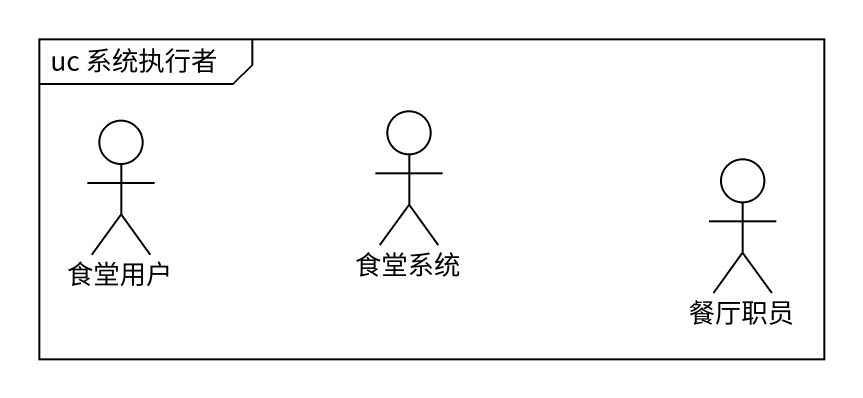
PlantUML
@startuml
mainframe uc 系统执行者
actor 食堂用户
actor 食堂系统
actor 餐厅职员
@enduml
